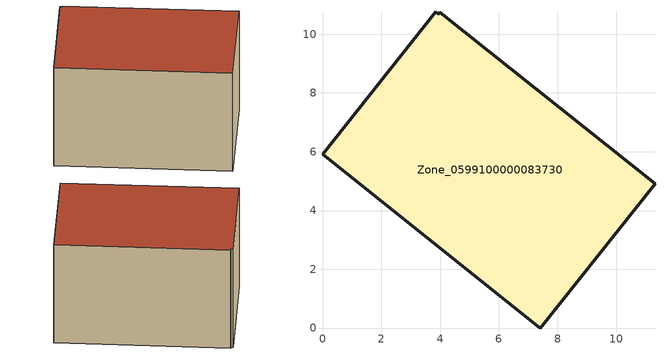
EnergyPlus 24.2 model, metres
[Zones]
Zone_0599100000083730
 floor ground (C_G): 3.99,10.75 11.32,4.91 7.41,0 0,5.91 3.85,10.76 3.94,10.69 z0.42
 wall outside (C_F): 7.41,0 11.32,4.91 3.99,10.75 3.94,10.69 3.85,10.76 0,5.91 7.41,0 z0.42:6.48
 roof outside (C_R): 11.32,4.91 3.99,10.75 3.94,10.69 3.85,10.76 0,5.91 7.41,0 z6.48
[BUILDING]
Pand.0599100000083730: North Axis=0; Terrain=City; Loads Convergence Tolerance Value=0.04; Temperature Convergence Tolerance Value=0.4; Solar Distribution=FullExterior; Maximum Number of Warmup Days=25; Minimum Number of Warmup Days=1
[Site:Location]
Rotterdam.The.Hague.AP_ZH_NLD Design_Conditions: Latitude=51.96; Longitude=4.45; Time Zone=1; Elevation=-4.5
[SITE:GROUNDTEMPERATURE:BUILDINGSURFACE]
18, 18, 18, 18, 18, 18, 18, 18, 18, 18, 18, 18
[MATERIAL] Thermal Absorptance=0.9; Solar Absorptance=0.7; Visible Absorptance=0.7
Name | Roughness | Thickness | Conductivity | Density | Specific Heat
G.TI.1946-1964 | MediumSmooth | 0.15 | 1 | 540 | 1210
F.TI.1946-1964 | Rough | 0.3 | 0.857143 | 1920 | 840
R.TI.1946-1964 | MediumRough | 0.2 | 0.277778 | 1500 | 1000
[CONSTRUCTION]
C_G: G.TI.1946-1964
C_F: F.TI.1946-1964
C_R: R.TI.1946-1964
[ZONE]
Zone_0599100000083730: Type=1; Multiplier=1; Ceiling Height=Autocalculate; Volume=Autocalculate; Floor Area=autocalculate; Part of Total Floor Area=Yes
[ZONEINFILTRATION:DESIGNFLOWRATE]
Infil_Zone_0599100000083730: Zone or ZoneList or Space or SpaceList=Zone_0599100000083730; Schedule=AlwaysOn; Design Flow Rate Calculation Method=Flow/Area; Flow Rate per Floor Area=0.003; Constant Term Coefficient=1; Temperature Term Coefficient=0; Velocity Term Coefficient=0; Velocity Squared Term Coefficient=0
[HVACTEMPLATE:ZONE:IDEALLOADSAIRSYSTEM]
Zone_0599100000083730: Maximum Heating Supply Air Temperature=50; Minimum Cooling Supply Air Temperature=13; Maximum Heating Supply Air Humidity Ratio=0.0156; Minimum Cooling Supply Air Humidity Ratio=0.0077; Heating Limit=NoLimit; Cooling Limit=NoLimit; Dehumidification Control Type=ConstantSensibleHeatRatio; Cooling Sensible Heat Ratio=0.7; Dehumidification Setpoint=60; Humidification Control Type=None; Humidification Setpoint=30; Outdoor Air Method=None; Outdoor Air Flow Rate per Person=0.00944; Outdoor Air Flow Rate per Zone Floor Area=0; Outdoor Air Flow Rate per Zone=0; Demand Controlled Ventilation Type=None; Outdoor Air Economizer Type=NoEconomizer; Heat Recovery Type=None; Sensible Heat Recovery Effectiveness=0.7; Latent Heat Recovery Effectiveness=0.65
[ZONECONTROL:THERMOSTAT]
ThermostatControl_Zone_0599100000083730: Zone or ZoneList=Zone_0599100000083730; Control Type Schedule=DualSetpointControlType; Control 1=Thermostat_Zone_0599100000083730; Temperature Difference Between Cutout And Setpoint=0
[THERMOSTATSETPOINT:DUALSETPOINT]
Thermostat_Zone_0599100000083730: Heating Setpoint Temperature Schedule=HeatingSetpoint_Zone_0599100000083730; Cooling Setpoint Temperature Schedule=CoolingSetpoint_Zone_0599100000083730
[SCHEDULE:COMPACT]
HeatingSetpoint_Zone_0599100000083730: Through: 12/31, For: AllDays, Until: 24:00, 21
CoolingSetpoint_Zone_0599100000083730: Through: 12/31, For: AllDays, Until: 24:00, 24
DualSetpointControlType: Through: 12/31, For: AllDays, Until: 24:00, 4
AlwaysOn: Through: 12/31, For: AllDays, Until: 24:00, 1
